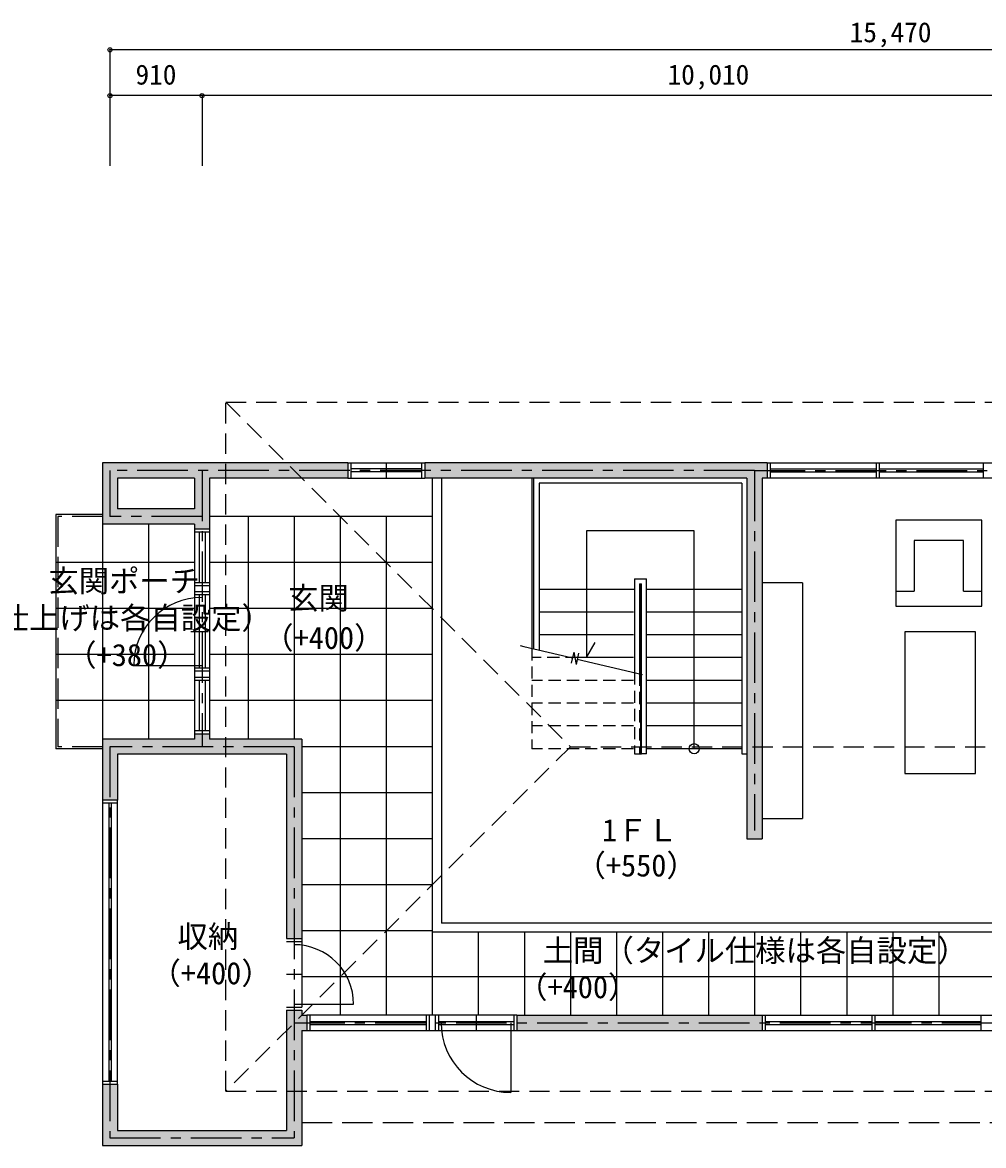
# Model space of a CAD drawing. Units: millimetres, scale not verified. Extents: x -88025 to -46623, y -44026 to 48287.
# Drawn here: x -77830 to -68333, y -9785 to 1316 of the extents above; entities that cross this region are included whole.
import ezdxf
from ezdxf.enums import TextEntityAlignment as Align

# ---------------------------------------------------------------- set-up
doc = ezdxf.new("R2010")
doc.units = ezdxf.units.MM
doc.header["$LTSCALE"] = 100
doc.header["$PDMODE"] = 32
doc.header["$PDSIZE"] = 40
for name, pattern in [('CHAIN1', [8, 5, -1, 1, -1]), ('DASHED1', [1.8, 1.2, -0.6]), ('DASHED2', [3, 2, -1]), ('DASHED3', [4, 3, -1])]:
    doc.linetypes.add(name, pattern=pattern)
for name, color, linetype in [('0-1', 7, 'Continuous'), ('1-0', 4, 'Continuous'), ('1-3', 4, 'Continuous')]:
    doc.layers.add(name, color=color, linetype=linetype)
doc.styles.add('ＭＳ ゴシック', font='')
doc.styles.get('ＭＳ ゴシック').set_extended_font_data('MS Gothic')

msp = doc.modelspace()

# ---------------------------------------------------------------- linework, layer by layer
at = {"layer": '0-1', "color": 4}
for p, q in [((-61495.5, 1045.4), (-76965.5, 1045.4)), ((-76965.5, 1045.4), (-76965.5, 294.2)), ((-66045.5, 592.7), (-76055.5, 592.7)), ((-76055.5, 592.7), (-76055.5, -99.9)), ((-76965.5, 294.2), (-76965.5, -99.9)), ((-74615.5, -3037.2), (-73855.5, -3037.2)), ((-73885.5, -3097.2), (-74585.5, -3097.2)), ((-70470.5, -3037.2), (-66170.5, -3037.2)), ((-70440.5, -3097.2), (-69395.5, -3097.2)), ((-69365.5, -3097.2), (-68335.5, -3097.2)), ((-74615.5, -3187.2), (-73855.5, -3187.2)), ((-73885.5, -3127.2), (-74585.5, -3127.2)), ((-66170.5, -3187.2), (-70470.5, -3187.2)), ((-70440.5, -3127.2), (-69395.5, -3127.2)), ((-69365.5, -3127.2), (-68335.5, -3127.2)), ((-73780.5, -3567.2), (-75980.5, -3567.2)), ((-75600.5, -3567.2), (-75600.5, -5767.2)), ((-75145.5, -3567.2), (-75145.5, -5767.2)), ((-74690.5, -3567.2), (-74690.5, -8497.2)), ((-74235.5, -3567.2), (-74235.5, -8497.2)), ((-76130.5, -3692.2), (-76130.5, -5717.2)), ((-76085.5, -3722.2), (-76085.5, -4222.2)), ((-76025.5, -3722.2), (-76025.5, -4222.2)), ((-75980.5, -3692.2), (-75980.5, -5717.2)), ((-69019.6, -3803.2), (-69019.6, -4304.7)), ((-68529.6, -3803.2), (-69019.6, -3803.2)), ((-68529.6, -4304.7), (-68529.6, -3803.2)), ((-73780.5, -4022.2), (-75980.5, -4022.2)), ((-70120.5, -4222.2), (-70520.5, -4222.2)), ((-70120.5, -4222.2), (-70120.5, -6552.2)), ((-69199.6, -4304.7), (-69019.6, -4304.7)), ((-68529.6, -4304.7), (-68349.6, -4304.7)), ((-76085.5, -4342.2), (-76085.5, -5067.2)), ((-76025.5, -4342.2), (-76025.5, -5067.2)), ((-73780.5, -4477.2), (-75980.5, -4477.2)), ((-72875.3, -4851.1), (-72395.1, -4964.6)), ((-72258, -4962.2), (-72169.2, -4812.2)), ((-73780.5, -4932.2), (-75980.5, -4932.2)), ((-72381.7, -4907.8), (-72407.8, -5018)), ((-72381.7, -4907.8), (-72359.9, -5029.3)), ((-72333.9, -4919.1), (-72359.9, -5029.3)), ((-72347.3, -4975.9), (-71703.6, -5128.1)), ((-76085.5, -5187.2), (-76085.5, -5687.2)), ((-76025.5, -5187.2), (-76025.5, -5687.2)), ((-73780.5, -5387.2), (-75980.5, -5387.2)), ((-73780.5, -5842.2), (-75070.5, -5842.2)), ((-73780.5, -6297.2), (-75070.5, -6297.2)), ((-77040.5, -6372.2), (-77040.5, -9179.7)), ((-76977.5, -6402.2), (-76977.5, -9149.7)), ((-76953.5, -6402.2), (-76953.5, -9149.7)), ((-76890.5, -9179.7), (-76890.5, -6372.2)), ((-70520.5, -6552.2), (-70120.5, -6552.2)), ((-73780.5, -6752.2), (-75070.5, -6752.2)), ((-73780.5, -7207.2), (-75070.5, -7207.2)), ((-73780.5, -7662.2), (-75070.5, -7662.2)), ((-75070.5, -7737.2), (-75070.5, -8417.2)), ((-73780.5, -7677.2), (-73780.5, -8497.2)), ((-73325.5, -7677.2), (-73325.5, -8497.2)), ((-72870.5, -7677.2), (-72870.5, -8497.2)), ((-71960.5, -7677.2), (-71960.5, -8497.2)), ((-71505.5, -7677.2), (-71505.5, -8497.2)), ((-71050.5, -7677.2), (-71050.5, -8497.2)), ((-70595.5, -7677.2), (-70595.5, -8497.2)), ((-70140.5, -7677.2), (-70140.5, -8497.2)), ((-69685.5, -7677.2), (-69685.5, -8497.2)), ((-69230.5, -7677.2), (-69230.5, -8497.2)), ((-68775.5, -7677.2), (-68775.5, -8497.2)), ((-66120.5, -8117.2), (-75070.5, -8117.2)), ((-72945.5, -8497.2), (-75020.5, -8497.2)), ((-70520.5, -8497.2), (-66170.5, -8497.2)), ((-75020.5, -8647.2), (-72945.5, -8647.2)), ((-74990.5, -8557.2), (-73840.5, -8557.2)), ((-74990.5, -8587.2), (-73840.5, -8587.2)), ((-73750.5, -8647.2), (-73720.5, -8647.2)), ((-73720.5, -8557.2), (-72975.5, -8557.2)), ((-73720.5, -8587.2), (-72975.5, -8587.2)), ((-70527.4, -8647.2), (-66170.5, -8647.2)), ((-70490.5, -8557.2), (-69433, -8557.2)), ((-70490.5, -8587.2), (-69433, -8587.2)), ((-69403, -8557.2), (-68360.5, -8557.2)), ((-69403, -8587.2), (-68360.5, -8587.2))]:
    msp.add_line(p, q, dxfattribs=at)
at = {"layer": '0-1', "linetype": 'DASHED2'}
for p, q in [((-75820.5, -9247.2), (-75820.5, -2437.2)), ((-75820.5, -2437.2), (-66720.5, -2437.2)), ((-72415.5, -5842.2), (-64225.5, -5842.2)), ((-75820.5, -9247.2), (-60820.5, -9247.2))]:
    msp.add_line(p, q, dxfattribs=at)
at = {"layer": '0-1'}
for p, q in [((-77040.5, -3037.2), (-77040.5, -3642.2)), ((-74615.5, -3037.2), (-77040.5, -3037.2)), ((-74585.5, -3037.2), (-74585.5, -3187.2)), ((-74235.5, -3037.2), (-74235.5, -3187.2)), ((-73885.5, -3037.2), (-73885.5, -3187.2)), ((-73855.5, -3037.2), (-73855.5, -3187.2)), ((-70470.5, -3037.2), (-73855.5, -3037.2)), ((-70440.5, -3037.2), (-70440.5, -3187.2)), ((-69395.5, -3037.2), (-69395.5, -3187.2)), ((-69365.5, -3037.2), (-69365.5, -3187.2)), ((-68335.5, -3037.2), (-68335.5, -3187.2)), ((-76130.5, -3187.2), (-76130.5, -3492.2)), ((-70670.5, -3187.2), (-73855.5, -3187.2)), ((-73780.5, -3187.2), (-73780.5, -7677.2)), ((-73690.5, -3187.2), (-73690.5, -7587.2)), ((-72795.5, -3187.2), (-72795.5, -4869.9)), ((-72775.5, -4874.7), (-72775.5, -3187.2)), ((-70670.5, -3187.2), (-70670.5, -6752.2)), ((-70720.5, -3237.2), (-70720.5, -5912.2)), ((-76130.5, -3492.2), (-76890.5, -3492.2)), ((-76130.5, -3642.2), (-77040.5, -3642.2)), ((-76130.5, -3642.2), (-76130.5, -3692.2)), ((-75980.5, -3692.2), (-76130.5, -3692.2)), ((-75980.5, -3722.2), (-76130.5, -3722.2)), ((-71783, -4182.2), (-71663, -4182.2)), ((-71783, -4182.2), (-71783, -5109.3)), ((-71663, -5912.2), (-71663, -4182.2)), ((-75980.5, -4222.2), (-76130.5, -4222.2)), ((-75980.5, -4252.2), (-76130.5, -4252.2)), ((-75980.5, -4312.2), (-76130.5, -4312.2)), ((-71783, -4287.2), (-72725.5, -4287.2)), ((-71733, -4232.2), (-71713, -4232.2)), ((-71733, -4232.2), (-71733, -5121.1)), ((-71728, -4237.2), (-71718, -4237.2)), ((-71728, -4237.2), (-71728, -5122.4)), ((-71718, -5912.2), (-71718, -4237.2)), ((-71713, -5912.2), (-71713, -4232.2)), ((-70720.5, -4287.2), (-71663, -4287.2)), ((-75980.5, -4342.2), (-76130.5, -4342.2)), ((-71790.5, -4512.2), (-72725.5, -4512.2)), ((-70720.5, -4512.2), (-71663, -4512.2)), ((-76165.5, -4704.7), (-75996, -4704.7)), ((-71790.5, -4737.2), (-72725.5, -4737.2)), ((-70720.5, -4737.2), (-71663, -4737.2)), ((-72913.5, -4842), (-72875.3, -4851.1)), ((-71790.5, -4962.2), (-72344.1, -4962.2)), ((-70720.5, -4962.2), (-71663, -4962.2)), ((-76055.5, -5043.1), (-76731.2, -5043.1)), ((-75980.5, -5067.2), (-76130.5, -5067.2)), ((-75980.5, -5097.2), (-76130.5, -5097.2)), ((-75980.5, -5157.2), (-76130.5, -5157.2)), ((-75980.5, -5187.2), (-76130.5, -5187.2)), ((-70720.5, -5187.2), (-71663, -5187.2)), ((-70720.5, -5412.2), (-71663, -5412.2)), ((-70720.5, -5637.2), (-71663, -5637.2)), ((-76130.5, -5767.2), (-77040.5, -5767.2)), ((-77040.5, -5767.2), (-77040.5, -6372.2)), ((-76130.5, -5717.2), (-76130.5, -5767.2)), ((-75980.5, -5717.2), (-76130.5, -5717.2)), ((-75980.5, -5717.2), (-75980.5, -5767.2)), ((-75070.5, -5767.2), (-75980.5, -5767.2)), ((-75070.5, -5767.2), (-75070.5, -7737.2)), ((-70720.5, -5862.2), (-71663, -5862.2)), ((-75220.5, -5917.2), (-76890.5, -5917.2)), ((-76890.5, -5917.2), (-76890.5, -6372.2)), ((-71663, -5912.2), (-71718, -5912.2)), ((-70720.5, -5912.2), (-70670.5, -5912.2)), ((-76890.5, -6372.2), (-77040.5, -6372.2)), ((-76890.5, -6402.2), (-77040.5, -6402.2)), ((-70670.5, -6752.2), (-70520.5, -6752.2)), ((-66120.5, -7587.2), (-73690.5, -7587.2)), ((-75220.5, -7767.2), (-75070.5, -7767.2)), ((-66120.5, -7677.2), (-73780.5, -7677.2)), ((-75220.5, -8092.2), (-75070.5, -8092.2)), ((-75220.5, -8417.2), (-75070.5, -8417.2)), ((-75145.5, -8387.2), (-74557.7, -8387.2)), ((-75220.5, -8447.2), (-75220.5, -9634.7)), ((-74990.5, -8497.2), (-74990.5, -8647.2)), ((-73840.5, -8497.2), (-73840.5, -8647.2)), ((-73810.5, -8497.2), (-73810.5, -8647.2)), ((-73750.5, -8497.2), (-73750.5, -8647.2)), ((-73720.5, -8497.2), (-73720.5, -8647.2)), ((-73348, -8497.2), (-73348, -8647.2)), ((-72975.5, -8497.2), (-72975.5, -8647.2)), ((-72945.5, -8497.2), (-72945.5, -8647.2)), ((-70520.5, -8497.2), (-70520.5, -8647.2)), ((-70490.5, -8497.2), (-70490.5, -8647.2)), ((-69433, -8643.6), (-69433, -8497.2)), ((-69403, -8643.6), (-69403, -8497.2)), ((-68360.5, -8497.2), (-68360.5, -8643.6)), ((-75070.5, -8647.2), (-75070.5, -9784.7)), ((-75070.5, -8647.2), (-75020.5, -8647.2)), ((-73005.5, -8572.2), (-73005.5, -9259.6)), ((-77040.5, -9149.7), (-76890.5, -9149.7)), ((-77040.5, -9179.7), (-76890.5, -9179.7)), ((-77040.5, -9179.7), (-77040.5, -9784.7)), ((-76890.5, -9179.7), (-76890.5, -9634.7)), ((-76890.5, -9634.7), (-75220.5, -9634.7)), ((-77040.5, -9784.7), (-75070.5, -9784.7))]:
    msp.add_line(p, q, dxfattribs=at)
at = {"layer": '0-1', "color": 4, "linetype": 'CHAIN1'}
for p, q in [((-70595.5, -3112.2), (-76965.5, -3112.2)), ((-76965.5, -3112.2), (-76965.5, -3567.2)), ((-76055.5, -3112.2), (-76055.5, -5842.2)), ((-70595.5, -3112.2), (-61495.5, -3112.2)), ((-70595.5, -3112.2), (-70595.5, -6670.6)), ((-76055.5, -3567.2), (-76965.5, -3567.2)), ((-75145.5, -5842.2), (-76965.5, -5842.2)), ((-76965.5, -5842.2), (-76965.5, -9709.7)), ((-75145.5, -5842.2), (-75145.5, -9709.7)), ((-75145.5, -8572.2), (-66045.5, -8572.2)), ((-76965.5, -9709.7), (-75145.5, -9709.7))]:
    msp.add_line(p, q, dxfattribs=at)
at = {"layer": '0-1', "linetype": 'DASHED3'}
for p, q in [((-77040.5, -3567.2), (-77481.7, -3567.2)), ((-77481.7, -3567.2), (-77481.7, -5842.2)), ((-77040.5, -5842.2), (-77481.7, -5842.2)), ((-75070.5, -9557.2), (-61420.5, -9557.2))]:
    msp.add_line(p, q, dxfattribs=at)
at = {"layer": '0-1', "linetype": 'DASHED1'}
for p, q in [((-72795.5, -4869.9), (-72795.5, -5862.2)), ((-72344.1, -4962.2), (-72795.5, -4962.2)), ((-71790.5, -5187.2), (-72795.5, -5187.2)), ((-71783, -5109.3), (-71783, -5912.2)), ((-71733, -5121.1), (-71733, -5912.2)), ((-71728, -5122.4), (-71728, -5912.2)), ((-71790.5, -5412.2), (-72795.5, -5412.2)), ((-71790.5, -5637.2), (-72795.5, -5637.2)), ((-71790.5, -5862.2), (-72795.5, -5862.2)), ((-71783, -5912.2), (-71713, -5912.2))]:
    msp.add_line(p, q, dxfattribs=at)
at = {"layer": '0-1', "color": 4}
for points in [[(-76055.5, 592.7), (-76965.5, 592.7), (-76965.5, -99.9)], [(-71191.8, -5862.2), (-71191.8, -3709.7), (-72258, -3709.7), (-72258, -4962.5)], [(-72415.5, -7677.2), (-72415.5, -7917.9), (-72415.5, -8497.2)]]:
    msp.add_lwpolyline(points, dxfattribs=at)
at = {"layer": '0-1', "linetype": 'DASHED2'}
msp.add_lwpolyline([(-75820.5, -2437.2), (-72415.5, -5842.2), (-75820.5, -9247.2)], dxfattribs=at)
at = {"layer": '0-1'}
for points in [[(-74615.5, -3037.2), (-74615.5, -3187.2), (-75980.5, -3187.2)], [(-70470.5, -3037.2), (-70470.5, -3187.2), (-70520.5, -3187.2), (-70520.5, -6752.2)], [(-76130.5, -3187.2), (-76890.5, -3187.2), (-76890.5, -3492.2)], [(-75980.5, -3187.2), (-75980.5, -3687.8), (-75980.5, -3692.2)], [(-70720.5, -3237.2), (-72725.5, -3237.2), (-72725.5, -4886.5)], [(-75980.5, -5687.2), (-76002.6, -5687.2), (-76130.5, -5687.2)], [(-75220.5, -5917.2), (-75220.5, -7737.2), (-75070.5, -7737.2)], [(-75220.5, -8447.2), (-75070.5, -8447.2), (-75070.5, -8497.2), (-75020.5, -8497.2), (-75020.5, -8647.2)], [(-72945.5, -8497.2), (-72223.9, -8497.2), (-70520.5, -8497.2)], [(-72945.5, -8647.2), (-70527.4, -8647.2), (-70520.5, -8647.2)]]:
    msp.add_lwpolyline(points, dxfattribs=at)
at = {"layer": '0-1', "color": 4}
for points in [[(-69199.6, -4453.2), (-68349.6, -4453.2), (-68349.6, -3603.2), (-69199.6, -3603.2)], [(-69111.7, -6107.4), (-68411.7, -6107.4), (-68411.7, -4707.4), (-69111.7, -4707.4)]]:
    msp.add_lwpolyline(points, close=True, dxfattribs=at)
msp.add_circle((-71191.8, -5862.2), 50, dxfattribs=at)
at = {"layer": '0-1'}
for centre, radius, start, end in [((-76055.5, -5043.1), 675.8, 90, 179.26641), ((-75145.5, -8387.2), 587.9, 0, 90), ((-73005.5, -8572.2), 687.5, 180, 270)]:
    msp.add_arc(centre, radius, start, end, dxfattribs=at)
at = {"layer": '0-1', "color": 3}
for p in [(-76965.5, 1045.4), (-76965.5, 592.7), (-76055.5, 592.7)]:
    msp.add_point(p, dxfattribs=at)
at = {"layer": '0-1', "color": 251}
for points in [[(-74615.5, -3187.2), (-74615.5, -3037.2), (-76890.5, -3187.2), (-77040.5, -3037.2)], [(-77040.5, -3642.2), (-76890.5, -3187.2), (-77040.5, -3037.2)], [(-73855.5, -3037.2), (-73855.5, -3187.2), (-70670.5, -3187.2)], [(-70470.5, -3187.2), (-70470.5, -3037.2), (-73855.5, -3037.2)], [(-70470.5, -3187.2), (-73855.5, -3037.2), (-70670.5, -3187.2)], [(-77040.5, -3642.2), (-76890.5, -3492.2), (-76890.5, -3187.2)], [(-75980.5, -3187.2), (-75980.5, -3687.8), (-76130.5, -3187.2), (-76130.5, -3692.2)], [(-70670.5, -6752.2), (-70520.5, -6752.2), (-70520.5, -3187.2)], [(-70670.5, -3187.2), (-70670.5, -6752.2), (-70520.5, -3187.2)], [(-77040.5, -3642.2), (-76130.5, -3642.2), (-76130.5, -3492.2)], [(-77040.5, -3642.2), (-76130.5, -3492.2), (-76890.5, -3492.2)], [(-77040.5, -5767.2), (-77040.5, -6372.2), (-76890.5, -6372.2)], [(-77040.5, -5767.2), (-76890.5, -6372.2), (-76890.5, -5917.2)], [(-77040.5, -5767.2), (-76890.5, -5917.2), (-75220.5, -5917.2)], [(-77040.5, -5767.2), (-75220.5, -5917.2), (-75980.5, -5767.2)], [(-75980.5, -5717.2), (-76130.5, -5717.2), (-76130.5, -5767.2)], [(-75980.5, -5767.2), (-75980.5, -5717.2), (-76130.5, -5767.2)], [(-75220.5, -5917.2), (-75070.5, -5767.2), (-75980.5, -5767.2)], [(-75220.5, -7737.2), (-75220.5, -5917.2), (-75070.5, -7737.2), (-75070.5, -5767.2)], [(-75070.5, -8497.2), (-75070.5, -8447.2), (-75220.5, -8447.2)], [(-75070.5, -8497.2), (-75220.5, -8447.2), (-75220.5, -9634.7)], [(-75070.5, -8647.2), (-75070.5, -8497.2), (-75220.5, -9634.7)], [(-75020.5, -8647.2), (-75020.5, -8497.2), (-75070.5, -8497.2)], [(-75070.5, -8647.2), (-75020.5, -8647.2), (-75070.5, -8497.2)], [(-72945.5, -8497.2), (-72945.5, -8647.2), (-70520.5, -8497.2), (-70527.4, -8647.2)], [(-70520.5, -8497.2), (-70520.5, -8647.2), (-70527.4, -8647.2)], [(-75070.5, -9784.7), (-75070.5, -8647.2), (-75220.5, -9634.7)], [(-76890.5, -9179.7), (-77040.5, -9179.7), (-77040.5, -9784.7)], [(-76890.5, -9634.7), (-76890.5, -9179.7), (-77040.5, -9784.7)], [(-76890.5, -9634.7), (-77040.5, -9784.7), (-75070.5, -9784.7)], [(-75070.5, -9784.7), (-75220.5, -9634.7), (-76890.5, -9634.7)]]:
    msp.add_solid(points, dxfattribs=at)
at = {"layer": '1-0', "color": 251}
msp.add_solid([(-76130.5, -3692.2), (-75980.5, -3692.2), (-75980.5, -3687.8)], dxfattribs=at)
at = {"layer": '1-3', "color": 7}
for p, q in [((-77501.7, -3547.2), (-77501.7, -5862.2)), ((-77040.5, -3547.2), (-77501.7, -3547.2)), ((-77040.5, -5862.2), (-77501.7, -5862.2))]:
    msp.add_line(p, q, dxfattribs=at)
at = {"layer": '1-3'}
for p, q in [((-77040.5, -3642.2), (-77040.5, -5767.2)), ((-76585.5, -3642.2), (-76585.5, -5767.2)), ((-76130.5, -4022.2), (-77501.7, -4022.2)), ((-76130.5, -4477.2), (-77501.7, -4477.2)), ((-76130.5, -4932.2), (-77501.7, -4932.2)), ((-76130.5, -5387.2), (-77501.7, -5387.2))]:
    msp.add_line(p, q, dxfattribs=at)

# ---------------------------------------------------------------- texts
at = {"layer": '1-0', "style": 'ＭＳ ゴシック'}
for s, p in [('玄関ポーチ', (-77574.5, -4379.7)), ('玄関', (-75204.7, -4549.3)), ('（形状、仕上げは各自設定）', (-79265.6, -4745.8)), ('1ＦＬ', (-72103.1, -6843.2)), ('収納', (-76298.3, -7894.6)), ('土間（タイル仕様は各自設定）', (-72688.9, -8032.7))]:
    msp.add_text(s, height=219.9, dxfattribs=at).set_placement(p, align=Align.BOTTOM_LEFT)
at = {"layer": '1-3', "style": 'ＭＳ ゴシック'}
for s, height, p in [('15,470', 197.9, (-69655.3, 1061.2)), ('910', 197.9, (-76713, 642.7)), ('10,010', 197.9, (-71455.5, 642.7)), ('（+400）', 219.9, (-75451.1, -4942.2)), ('（+380）', 219.9, (-77397.7, -5111.9)), ('（+550）', 219.9, (-72364.8, -7191.4)), ('（+400）', 219.9, (-76565.4, -8256.9)), ('（+400）', 219.9, (-72941.8, -8394.3))]:
    msp.add_text(s, height=height, dxfattribs=at).set_placement(p, align=Align.BOTTOM_LEFT)

doc.saveas('drawing.dxf')
